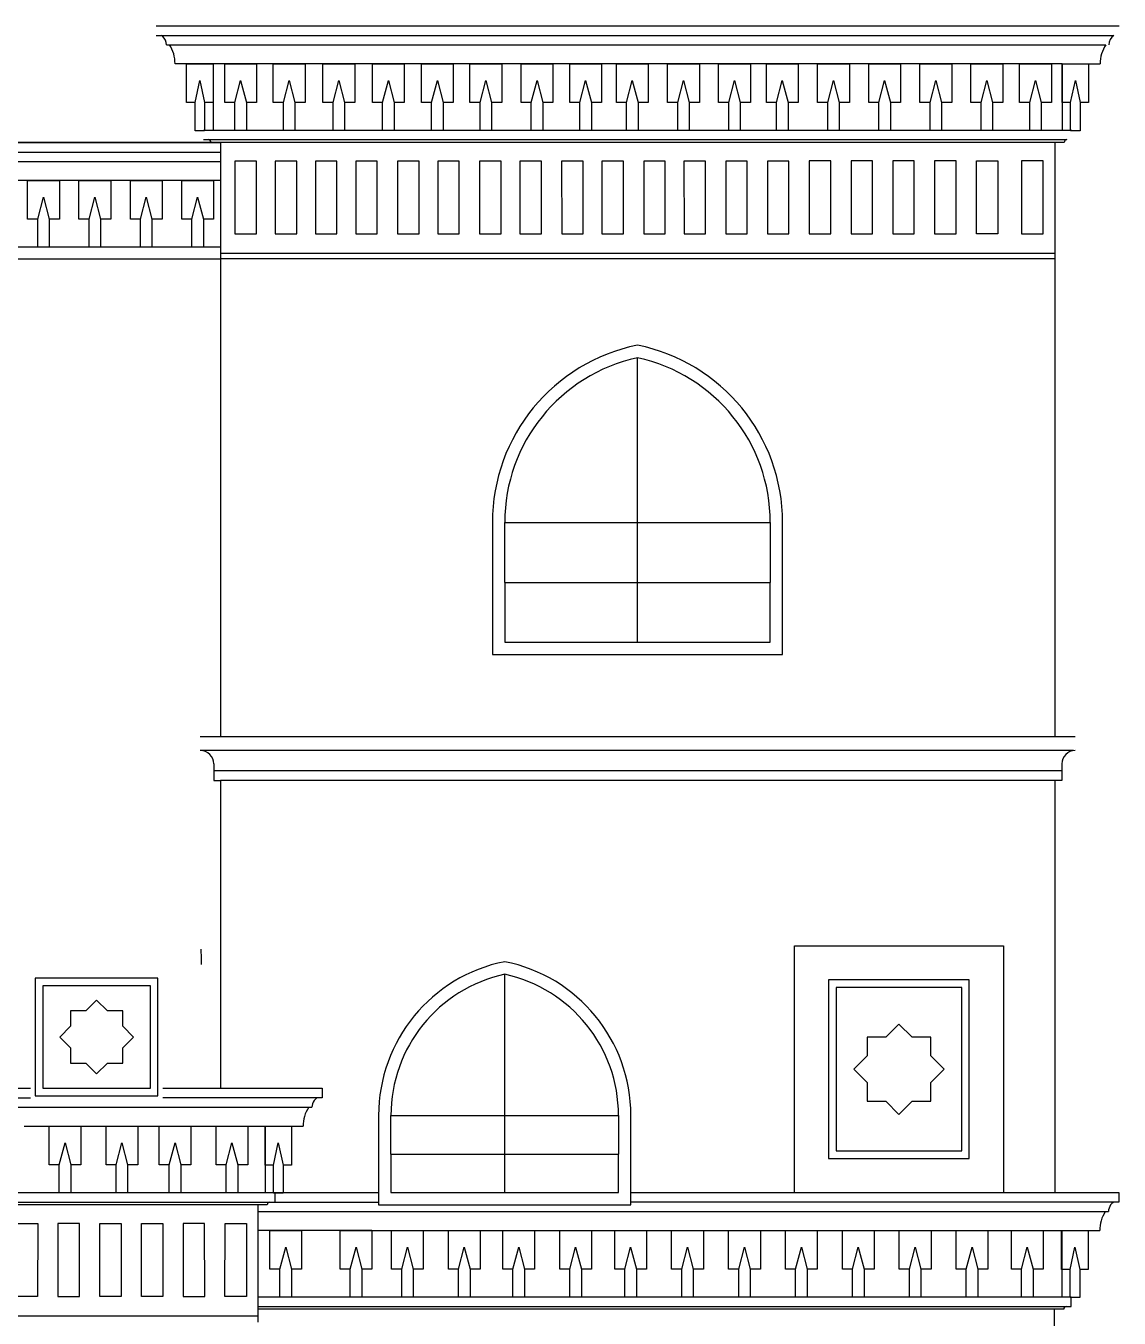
# Model space of a CAD drawing. Header units: inches. Extents: x 323.8 to 359.6, y 89.7 to 114.
# Drawn here: x 347.71 to 353.47, y 107.22 to 114.04 of the extents above; entities that cross this region are included whole.
import ezdxf

# ---------------------------------------------------------------- set-up
doc = ezdxf.new("R2010")
doc.units = ezdxf.units.IN
for name, color, linetype, lineweight in [('01_ORIGINAL_ENVELOPE', 7, 'Continuous', 25), ('02_ISLAMIC_WINDOWS', 7, 'Continuous', 25), ('05_ISLAMIC_FRIEZES', 7, 'Continuous', 25)]:
    doc.layers.add(name, color=color, linetype=linetype, lineweight=lineweight)

msp = doc.modelspace()

# ---------------------------------------------------------------- linework, layer by layer
at = {"layer": '01_ORIGINAL_ENVELOPE'}
for points in [[(348.3951, 114.037), (353.4728, 114.037)], [(348.3951, 113.987), (353.4455, 113.987)], [(348.4493, 113.937), (353.4022, 113.937)], [(348.5559, 113.837), (348.4951, 113.837)], [(348.6951, 113.837), (348.5559, 113.837)], [(348.6951, 113.837), (348.6951, 113.6324)], [(348.6959, 113.837), (348.6951, 113.837)], [(348.7567, 113.837), (348.6959, 113.837)], [(348.9246, 113.837), (348.7567, 113.837)], [(349.013, 113.837), (348.9246, 113.837)], [(349.1809, 113.837), (349.013, 113.837)], [(349.2746, 113.837), (349.1809, 113.837)], [(349.4426, 113.837), (349.2746, 113.837)], [(349.5358, 113.837), (349.4426, 113.837)], [(349.7038, 113.837), (349.5358, 113.837)], [(349.7942, 113.837), (349.7038, 113.837)], [(349.9621, 113.837), (349.7942, 113.837)], [(350.0498, 113.837), (349.9621, 113.837)], [(350.2177, 113.837), (350.0498, 113.837)], [(350.3194, 113.837), (350.2177, 113.837)], [(350.4873, 113.837), (350.3194, 113.837)], [(350.5757, 113.837), (350.4873, 113.837)], [(350.7436, 113.837), (350.5757, 113.837)], [(350.8217, 113.837), (350.7436, 113.837)], [(350.9897, 113.837), (350.8217, 113.837)], [(351.0914, 113.837), (350.9897, 113.837)], [(351.2593, 113.837), (351.0914, 113.837)], [(351.3611, 113.837), (351.2593, 113.837)], [(351.529, 113.837), (351.3611, 113.837)], [(351.6129, 113.837), (351.529, 113.837)], [(351.7808, 113.837), (351.6129, 113.837)], [(351.8825, 113.837), (351.7808, 113.837)], [(352.0504, 113.837), (351.8825, 113.837)], [(352.1522, 113.837), (352.0504, 113.837)], [(352.3201, 113.837), (352.1522, 113.837)], [(352.4218, 113.837), (352.3201, 113.837)], [(352.5898, 113.837), (352.4218, 113.837)], [(352.6915, 113.837), (352.5898, 113.837)], [(352.8594, 113.837), (352.8483, 113.837), (352.6915, 113.837)], [(352.9476, 113.837), (352.8594, 113.837)], [(353.1156, 113.837), (352.9476, 113.837)], [(353.172, 113.837), (353.1156, 113.837)], [(353.1728, 113.837), (353.172, 113.837)], [(353.1728, 113.837), (353.1728, 113.6324)], [(353.1728, 113.837), (353.3119, 113.837)], [(353.3119, 113.837), (353.3728, 113.837)], [(348.6951, 113.6324), (348.6951, 113.487)], [(353.1728, 113.6324), (353.1728, 113.487)], [(348.6451, 113.487), (348.6511, 113.487)], [(348.6451, 113.437), (353.1978, 113.437)], [(348.6511, 113.487), (348.6951, 113.487)], [(348.6951, 113.487), (348.8104, 113.487)], [(348.8104, 113.487), (348.8709, 113.487)], [(348.8709, 113.487), (349.0667, 113.487)], [(349.0667, 113.487), (349.1272, 113.487)], [(349.1272, 113.487), (349.3284, 113.487)], [(349.3284, 113.487), (349.3888, 113.487)], [(349.3888, 113.487), (349.5896, 113.487)], [(349.5896, 113.487), (349.65, 113.487)], [(349.65, 113.487), (349.8479, 113.487)], [(349.8479, 113.487), (349.9084, 113.487)], [(349.9084, 113.487), (350.1035, 113.487)], [(350.1035, 113.487), (350.1639, 113.487)], [(350.1639, 113.487), (350.3731, 113.487)], [(350.3731, 113.487), (350.4336, 113.487)], [(350.4336, 113.487), (350.6295, 113.487)], [(350.6295, 113.487), (350.6899, 113.487)], [(350.6899, 113.487), (350.8755, 113.487)], [(350.8755, 113.487), (350.9359, 113.487)], [(350.9359, 113.487), (351.1451, 113.487)], [(351.1451, 113.487), (351.2056, 113.487)], [(351.2056, 113.487), (351.4148, 113.487)], [(351.4148, 113.487), (351.4752, 113.487)], [(351.4752, 113.487), (351.6666, 113.487)], [(351.6666, 113.487), (351.727, 113.487)], [(351.727, 113.487), (351.9363, 113.487)], [(351.9363, 113.487), (351.9967, 113.487)], [(351.9967, 113.487), (352.2059, 113.487)], [(352.2059, 113.487), (352.2664, 113.487)], [(352.2664, 113.487), (352.4756, 113.487)], [(352.4756, 113.487), (352.536, 113.487)], [(352.536, 113.487), (352.7452, 113.487)], [(352.7452, 113.487), (352.8057, 113.487)], [(352.8057, 113.487), (353.0014, 113.487)], [(353.0014, 113.487), (353.0618, 113.487)], [(353.0618, 113.487), (353.1728, 113.487)], [(353.1728, 113.487), (353.2168, 113.487)], [(353.2168, 113.487), (353.2228, 113.487)], [(348.7344, 113.422), (345.019, 113.422), (337.0499, 113.422), (333.3344, 113.422)], [(333.3344, 113.422), (333.3838, 113.422), (337.0499, 113.422), (345.019, 113.422), (348.6851, 113.422), (348.7344, 113.422)], [(333.3344, 113.3718), (337.0499, 113.3718), (345.019, 113.3718), (348.7344, 113.3718)], [(348.7344, 113.422), (348.7344, 113.3718)], [(348.7344, 113.422), (348.7344, 113.422)], [(353.1344, 113.422), (348.7344, 113.422)], [(348.7344, 113.3718), (348.7344, 113.3218)], [(353.1344, 113.422), (353.1344, 112.8381)], [(353.1828, 113.422), (353.1344, 113.422)], [(333.3344, 113.3218), (337.1041, 113.3218), (344.9648, 113.3218), (348.7344, 113.3218)], [(348.7344, 113.3218), (348.7344, 113.2218)], [(347.7177, 113.2218), (347.6149, 113.2218)], [(347.8856, 113.2218), (347.7177, 113.2218)], [(347.9885, 113.2218), (347.8856, 113.2218)], [(348.1564, 113.2218), (347.9885, 113.2218)], [(348.2592, 113.2218), (348.1564, 113.2218)], [(348.4272, 113.2218), (348.2592, 113.2218)], [(348.53, 113.2218), (348.4272, 113.2218)], [(348.6979, 113.2218), (348.53, 113.2218)], [(348.7344, 113.2218), (348.6979, 113.2218)], [(348.7344, 113.2218), (348.7344, 112.8718)], [(347.5612, 112.8718), (347.7715, 112.8718)], [(347.7715, 112.8718), (347.8319, 112.8718)], [(347.8319, 112.8718), (348.0422, 112.8718)], [(348.0422, 112.8718), (348.1027, 112.8718)], [(348.1027, 112.8718), (348.313, 112.8718)], [(348.313, 112.8718), (348.3734, 112.8718)], [(348.3734, 112.8718), (348.5837, 112.8718)], [(348.5837, 112.8718), (348.6442, 112.8718)], [(348.6442, 112.8718), (348.7344, 112.8718)], [(348.7344, 112.8718), (348.7344, 112.8381)], [(348.7344, 112.8381), (348.7344, 112.8106)], [(348.7344, 112.8381), (353.1344, 112.8381)], [(353.1344, 112.8381), (353.1344, 112.8106)], [(348.7344, 112.8068), (344.769, 112.8068), (344.6844, 112.8068)], [(348.7344, 112.8106), (348.7344, 112.8068)], [(348.7344, 112.8106), (348.882, 112.8106), (353.1344, 112.8106)], [(348.7344, 112.8068), (348.7344, 110.288)], [(353.1344, 112.8106), (353.1344, 110.288)], [(348.7344, 110.288), (348.6282, 110.288)], [(353.1344, 110.288), (348.7344, 110.288)], [(353.2407, 110.288), (353.1344, 110.288)], [(353.2317, 110.2164), (348.6282, 110.2164)], [(348.6992, 110.1463), (348.6992, 110.1104)], [(353.1697, 110.1104), (348.6992, 110.1104)], [(348.6992, 110.1104), (348.6992, 110.0586), (348.7344, 110.0586)], [(353.1697, 110.1104), (353.1697, 110.0586), (353.1344, 110.0586)], [(353.1697, 110.1463), (353.1697, 110.1104)], [(348.7344, 110.0586), (348.7344, 108.4359)], [(353.1344, 110.0586), (348.7344, 110.0586)], [(353.1344, 110.0586), (353.1344, 107.8859)], [(351.7611, 107.8859), (351.7611, 109.1871), (352.8626, 109.1871), (352.8626, 107.8859)], [(346.8763, 108.4359), (347.7324, 108.4359)], [(348.7344, 108.4359), (349.2704, 108.4359), (349.2704, 108.3859), (348.4299, 108.3859)], [(348.4299, 108.4359), (348.7344, 108.4359)], [(344.7032, 108.3359), (349.2162, 108.3359)], [(346.8763, 108.3859), (347.7324, 108.3859)], [(347.6988, 108.2359), (347.8309, 108.2359)], [(347.8309, 108.2359), (347.9988, 108.2359)], [(347.9988, 108.2359), (348.1309, 108.2359)], [(348.1309, 108.2359), (348.2988, 108.2359)], [(348.2988, 108.2359), (348.4111, 108.2359)], [(348.4111, 108.2359), (348.579, 108.2359)], [(348.579, 108.2359), (348.7111, 108.2359)], [(348.7111, 108.2359), (348.879, 108.2359)], [(348.879, 108.2359), (348.9696, 108.2359)], [(348.9696, 108.2359), (348.9704, 108.2359)], [(348.9704, 108.2359), (348.9704, 108.0312)], [(348.9704, 108.2359), (349.1095, 108.2359)], [(349.1095, 108.2359), (349.1704, 108.2359)], [(348.9704, 108.0312), (348.9704, 107.8859)], [(347.645, 107.8859), (347.8846, 107.8859)], [(347.8846, 107.8859), (347.945, 107.8859)], [(347.945, 107.8859), (348.1846, 107.8859)], [(348.1846, 107.8859), (348.245, 107.8859)], [(348.245, 107.8859), (348.4648, 107.8859)], [(348.4648, 107.8859), (348.5252, 107.8859)], [(348.5252, 107.8859), (348.7648, 107.8859)], [(348.7648, 107.8859), (348.8252, 107.8859)], [(348.8252, 107.8859), (348.9704, 107.8859)], [(348.9704, 107.8859), (349.0143, 107.8859)], [(349.0143, 107.8859), (349.0204, 107.8859)], [(349.0204, 107.8859), (349.0204, 107.883)], [(349.0204, 107.8859), (349.0647, 107.8859)], [(349.0204, 107.883), (349.0204, 107.8359)], [(349.0647, 107.8859), (349.5682, 107.8859)], [(353.1344, 107.8859), (353.4704, 107.8859), (353.4704, 107.8359), (350.8982, 107.8359)], [(350.8982, 107.8859), (351.7611, 107.8859)], [(351.7611, 107.8859), (352.8626, 107.8859)], [(352.8626, 107.8859), (353.1344, 107.8859)], [(344.7032, 107.8359), (349.0005, 107.8359), (349.0204, 107.8359)], [(348.932, 107.8209), (344.7032, 107.8209)], [(348.932, 107.8209), (348.932, 107.7859)], [(348.9804, 107.8209), (348.932, 107.8209)], [(348.932, 107.7859), (348.932, 107.6859)], [(348.932, 107.7859), (353.4162, 107.7859)], [(349.0204, 107.8359), (349.5682, 107.8359)], [(348.932, 107.6859), (348.932, 107.3359)], [(348.9946, 107.6859), (348.932, 107.6859)], [(349.1625, 107.6859), (348.9946, 107.6859)], [(349.3654, 107.6859), (349.1625, 107.6859)], [(349.5333, 107.6859), (349.3654, 107.6859)], [(349.5333, 107.6859), (349.5959, 107.6859), (349.6361, 107.6859)], [(349.6361, 107.6859), (349.804, 107.6859)], [(349.804, 107.6859), (349.9361, 107.6859)], [(349.9361, 107.6859), (350.104, 107.6859)], [(350.104, 107.6859), (350.2231, 107.6859)], [(350.2231, 107.6859), (350.391, 107.6859)], [(350.391, 107.6859), (350.5231, 107.6859)], [(350.5231, 107.6859), (350.691, 107.6859)], [(350.691, 107.6859), (350.8133, 107.6859)], [(350.8133, 107.6859), (350.9812, 107.6859)], [(350.9812, 107.6859), (351.1133, 107.6859)], [(351.1133, 107.6859), (351.2812, 107.6859)], [(351.2812, 107.6859), (351.4133, 107.6859)], [(351.4133, 107.6859), (351.5812, 107.6859)], [(351.5812, 107.6859), (351.7133, 107.6859)], [(351.7133, 107.6859), (351.8812, 107.6859)], [(351.8812, 107.6859), (352.0133, 107.6859)], [(352.0133, 107.6859), (352.1812, 107.6859)], [(352.1812, 107.6859), (352.3133, 107.6859)], [(352.3133, 107.6859), (352.4812, 107.6859)], [(352.4812, 107.6859), (352.6133, 107.6859)], [(352.6133, 107.6859), (352.7812, 107.6859)], [(352.7812, 107.6859), (352.9045, 107.6859)], [(352.9045, 107.6859), (353.0725, 107.6859)], [(353.0725, 107.6859), (353.1696, 107.6859)], [(353.1696, 107.6859), (353.1704, 107.6859)], [(353.1704, 107.6859), (353.1704, 107.4812)], [(353.1704, 107.6859), (353.3095, 107.6859)], [(353.3095, 107.6859), (353.3704, 107.6859)], [(353.1704, 107.4812), (353.1704, 107.3359)], [(348.932, 107.3359), (348.932, 107.2859)], [(348.932, 107.3359), (349.0483, 107.3359)], [(348.932, 107.2859), (353.2204, 107.2859), (353.2204, 107.333)], [(349.0483, 107.3359), (349.1088, 107.3359)], [(349.1088, 107.3359), (349.4191, 107.3359)], [(349.4191, 107.3359), (349.4796, 107.3359)], [(349.4796, 107.3359), (349.6899, 107.3359)], [(349.6899, 107.3359), (349.7503, 107.3359)], [(349.7503, 107.3359), (349.9899, 107.3359)], [(349.9899, 107.3359), (350.0503, 107.3359)], [(350.0503, 107.3359), (350.2768, 107.3359)], [(350.2768, 107.3359), (350.3373, 107.3359)], [(350.3373, 107.3359), (350.5768, 107.3359)], [(350.5768, 107.3359), (350.6373, 107.3359)], [(350.6373, 107.3359), (350.867, 107.3359)], [(350.867, 107.3359), (350.9275, 107.3359)], [(350.9275, 107.3359), (351.167, 107.3359)], [(351.167, 107.3359), (351.2275, 107.3359)], [(351.2275, 107.3359), (351.467, 107.3359)], [(351.467, 107.3359), (351.5275, 107.3359)], [(351.5275, 107.3359), (351.767, 107.3359)], [(351.767, 107.3359), (351.8275, 107.3359)], [(351.8275, 107.3359), (352.067, 107.3359)], [(352.067, 107.3359), (352.1275, 107.3359)], [(352.1275, 107.3359), (352.367, 107.3359)], [(352.367, 107.3359), (352.4275, 107.3359)], [(352.4275, 107.3359), (352.667, 107.3359)], [(352.667, 107.3359), (352.7275, 107.3359)], [(352.7275, 107.3359), (352.9583, 107.3359)], [(352.9583, 107.3359), (353.0187, 107.3359)], [(353.0187, 107.3359), (353.1704, 107.3359)], [(353.1704, 107.3359), (353.2144, 107.3359)], [(353.2144, 107.3359), (353.2204, 107.3359), (353.2204, 107.333)], [(344.7032, 107.237), (348.932, 107.237)], [(348.932, 107.2859), (348.932, 107.2709)], [(348.932, 107.2709), (348.932, 107.237)], [(353.132, 107.2709), (348.932, 107.2709)], [(348.932, 107.237), (348.932, 107.2031)], [(353.132, 93.187), (353.132, 107.2709)], [(353.1804, 107.2709), (353.132, 107.2709)]]:
    msp.add_lwpolyline(points, dxfattribs=at)
for points in [[(348.8108, 113.3239), (348.811, 112.9397), (348.924, 112.9397), (348.9239, 113.3239)], [(349.0232, 113.3239), (349.0234, 112.9398), (349.1364, 112.9398), (349.1363, 113.324)], [(349.2356, 113.324), (349.2358, 112.9398), (349.3488, 112.9399), (349.3487, 113.324)], [(349.448, 113.324), (349.4482, 112.9398), (349.5613, 112.9399), (349.5611, 113.324)], [(349.6682, 113.324), (349.6684, 112.9399), (349.7814, 112.9399), (349.7813, 113.3241)], [(349.8806, 113.324), (349.8808, 112.9399), (349.9938, 112.9399), (349.9937, 113.3241)], [(350.1008, 113.3241), (350.101, 112.94), (350.214, 112.94), (350.2139, 113.3241)], [(350.3132, 113.3241), (350.3134, 112.94), (350.4264, 112.94), (350.4263, 113.3241)], [(350.5334, 113.3242), (350.5336, 112.9401), (350.6466, 112.9401), (350.6465, 113.3243)], [(350.7458, 113.3242), (350.746, 112.9401), (350.859, 112.9401), (350.8589, 113.3243)], [(350.966, 113.3244), (350.9661, 112.9402), (351.0792, 112.9403), (351.0791, 113.3244)], [(351.1784, 113.3244), (351.1785, 112.9402), (351.2916, 112.9403), (351.2915, 113.3244)], [(351.3986, 113.3244), (351.3987, 112.9403), (351.5118, 112.9403), (351.5117, 113.3245)], [(351.6188, 113.3245), (351.6189, 112.9404), (351.732, 112.9404), (351.7319, 113.3245)], [(351.839, 113.3246), (351.8391, 112.9404), (351.9522, 112.9405), (351.9521, 113.3246)], [(352.0592, 113.3246), (352.0593, 112.9405), (352.1724, 112.9405), (352.1723, 113.3247)], [(352.2794, 113.3247), (352.2795, 112.9406), (352.3926, 112.9406), (352.3925, 113.3247)], [(352.4996, 113.3248), (352.4997, 112.9406), (352.6128, 112.9407), (352.6127, 113.3248)], [(352.7199, 112.9407), (352.72, 113.3249), (352.8331, 113.3248), (352.833, 112.9407)], [(352.9585, 113.3248), (352.9586, 112.9406), (353.0717, 112.9407), (353.0716, 113.3248)], [(347.6574, 107.3389), (347.6575, 107.7231), (347.7706, 107.723), (347.7704, 107.3389)], [(347.8774, 107.7228), (347.8776, 107.3387), (347.9906, 107.3387), (347.9905, 107.7229)], [(348.0977, 107.3388), (348.0979, 107.7229), (348.211, 107.7229), (348.2108, 107.3388)], [(348.3179, 107.3387), (348.3181, 107.7229), (348.4311, 107.7228), (348.431, 107.3387)], [(348.538, 107.7229), (348.5381, 107.3388), (348.6512, 107.3388), (348.6511, 107.7229)], [(348.7583, 107.3387), (348.7584, 107.7229), (348.8715, 107.7228), (348.8714, 107.3387)]]:
    msp.add_lwpolyline(points, close=True, dxfattribs=at)
for centre, radius, start, end in [((348.3865, 113.9355), 0.0627, 46.22785, 55.14653), ((348.3865, 113.9355), 0.0627, 1.35251, 46.22785), ((353.4813, 113.9355), 0.0627, 124.85347, 178.64749), ((348.3132, 113.8378), 0.1819, 359.74383, 33.0497), ((353.5547, 113.8378), 0.1819, 146.9503, 180.25617), ((348.6701, 113.422), 0.015, 360, 90), ((353.1978, 113.422), 0.015, 90, 180), ((348.6276, 110.1458), 0.0713, 0, 90), ((353.2413, 110.1458), 0.0713, 90, 180), ((346.6291, 109.089), 2.0053, 0.37629, 2.31475), ((346.6291, 109.089), 2.0053, 359.99982, 0.37629), ((349.2789, 108.3344), 0.0627, 144.44301, 144.44301), ((349.3522, 108.2367), 0.1819, 146.9503, 180.25617), ((349.2789, 108.3344), 0.0627, 144.44301, 178.64749), ((349.2789, 108.3344), 0.0627, 124.85347, 144.44301), ((348.9954, 107.8209), 0.015, 90, 180), ((353.5523, 107.6867), 0.1819, 146.9503, 180.25617), ((353.4789, 107.7844), 0.0627, 144.44301, 178.64749), ((353.4789, 107.7844), 0.0627, 124.85347, 144.44301), ((353.1954, 107.2709), 0.015, 90, 180)]:
    msp.add_arc(centre, radius, start, end, dxfattribs=at)
at = {"layer": '02_ISLAMIC_WINDOWS'}
for points in [[(350.9332, 111.4191), (350.9332, 112.2871)], [(350.1682, 111.4191), (350.1682, 110.7221), (351.6982, 110.7221), (351.6982, 111.4191)], [(350.2332, 111.1031), (350.2332, 111.4191), (350.9332, 111.4191)], [(350.9332, 111.1031), (350.9332, 111.4191)], [(350.9332, 111.4191), (351.6332, 111.4191), (351.6332, 111.1031)], [(350.2332, 111.1031), (350.9332, 111.1031)], [(350.2332, 111.1031), (350.2332, 110.7871), (350.9332, 110.7871)], [(350.9332, 110.7871), (351.6332, 110.7871), (351.6332, 111.1031)], [(350.9332, 110.7871), (350.9332, 111.1031)], [(350.9332, 111.1031), (351.6332, 111.1031)], [(350.2332, 108.2931), (350.2332, 109.0371)], [(349.5682, 108.2931), (349.5682, 107.8859)], [(349.6332, 108.0895), (349.6332, 108.2931), (350.2332, 108.2931)], [(350.2332, 108.0895), (350.2332, 108.2931)], [(350.2332, 108.2931), (350.8332, 108.2931), (350.8332, 108.0895)], [(350.8982, 107.8859), (350.8982, 108.2931)], [(349.6332, 108.0895), (350.2332, 108.0895)], [(349.6332, 108.0895), (349.6332, 107.8859), (350.2332, 107.8859)], [(350.2332, 107.8859), (350.8332, 107.8859), (350.8332, 108.0895)], [(350.2332, 107.8859), (350.2332, 108.0895)], [(350.2332, 108.0895), (350.8332, 108.0895)], [(349.5682, 107.8859), (349.5682, 107.8359)], [(350.8982, 107.8359), (350.8982, 107.8859)], [(349.5682, 107.8359), (349.5682, 107.8209), (350.8982, 107.8209), (350.8982, 107.8359)]]:
    msp.add_lwpolyline(points, dxfattribs=at)
for points in [[(347.7574, 108.3959), (348.4049, 108.3959), (348.4049, 109.0165), (347.7574, 109.0165)], [(351.9411, 108.0659), (352.6826, 108.0659), (352.6826, 109.0071), (351.9411, 109.0071)], [(347.7974, 108.4359), (348.3649, 108.4359), (348.3649, 108.9765), (347.7974, 108.9765)], [(351.9811, 108.1059), (352.6426, 108.1059), (352.6426, 108.9671), (351.9811, 108.9671)], [(347.8866, 108.7062), (347.9436, 108.6492), (347.9436, 108.5686), (348.0242, 108.5686), (348.0812, 108.5116), (348.1382, 108.5686), (348.2188, 108.5686), (348.2188, 108.6492), (348.2758, 108.7062), (348.2188, 108.7632), (348.2188, 108.8438), (348.1382, 108.8438), (348.0812, 108.9008), (348.0242, 108.8438), (347.9436, 108.8438), (347.9436, 108.7632)], [(352.0737, 108.5365), (352.1434, 108.4668), (352.1434, 108.3681), (352.2421, 108.3681), (352.3118, 108.2984), (352.3816, 108.3681), (352.4802, 108.3681), (352.4802, 108.4668), (352.55, 108.5365), (352.4802, 108.6063), (352.4802, 108.7049), (352.3816, 108.7049), (352.3118, 108.7747), (352.2421, 108.7049), (352.1434, 108.7049), (352.1434, 108.6063)]]:
    msp.add_lwpolyline(points, close=True, dxfattribs=at)
for centre, radius, start, end in [((351.1214, 111.4191), 0.9532, 101.38534, 180), ((350.7451, 111.4191), 0.9532, 0, 78.61466), ((351.1214, 111.4191), 0.8882, 102.23101, 180), ((350.7451, 111.4191), 0.8882, 0, 77.76899), ((350.3945, 108.2931), 0.8263, 101.25571, 180), ((350.0719, 108.2931), 0.8263, 0, 78.74429), ((350.3945, 108.2931), 0.7613, 102.23101, 180), ((350.0719, 108.2931), 0.7613, 0, 77.76899)]:
    msp.add_arc(centre, radius, start, end, dxfattribs=at)
at = {"layer": '05_ISLAMIC_FRIEZES'}
for points in [[(348.5559, 113.837), (348.5559, 113.837), (348.6959, 113.837), (348.6959, 113.837)], [(348.6007, 113.6324), (348.5559, 113.6324), (348.5559, 113.837)], [(348.6959, 113.837), (348.6959, 113.6324), (348.6951, 113.6324)], [(348.7567, 113.837), (348.7567, 113.837), (348.9246, 113.837), (348.9246, 113.837)], [(348.8104, 113.6332), (348.7567, 113.6332), (348.7567, 113.837)], [(348.9246, 113.837), (348.9246, 113.6332), (348.8709, 113.6332)], [(349.013, 113.837), (349.013, 113.837), (349.1809, 113.837), (349.1809, 113.837)], [(349.0667, 113.6332), (349.013, 113.6332), (349.013, 113.837)], [(349.1809, 113.837), (349.1809, 113.6332), (349.1272, 113.6332)], [(349.2746, 113.837), (349.2746, 113.837), (349.4426, 113.837), (349.4426, 113.837)], [(349.3284, 113.6332), (349.2746, 113.6332), (349.2746, 113.837)], [(349.4426, 113.837), (349.4426, 113.6332), (349.3888, 113.6332)], [(349.5358, 113.837), (349.5358, 113.837), (349.7038, 113.837), (349.7038, 113.837)], [(349.5896, 113.6332), (349.5358, 113.6332), (349.5358, 113.837)], [(349.7038, 113.837), (349.7038, 113.6332), (349.65, 113.6332)], [(349.7942, 113.837), (349.7942, 113.837), (349.9621, 113.837), (349.9621, 113.837)], [(349.8479, 113.6332), (349.7942, 113.6332), (349.7942, 113.837)], [(349.9621, 113.837), (349.9621, 113.6332), (349.9084, 113.6332)], [(350.0498, 113.837), (350.0498, 113.837), (350.2177, 113.837), (350.2177, 113.837)], [(350.1035, 113.6332), (350.0498, 113.6332), (350.0498, 113.837)], [(350.2177, 113.837), (350.2177, 113.6332), (350.1639, 113.6332)], [(350.3194, 113.837), (350.3194, 113.837), (350.4873, 113.837), (350.4873, 113.837)], [(350.3731, 113.6332), (350.3194, 113.6332), (350.3194, 113.837)], [(350.4873, 113.837), (350.4873, 113.6332), (350.4336, 113.6332)], [(350.5757, 113.837), (350.5757, 113.837), (350.7436, 113.837), (350.7436, 113.837)], [(350.6295, 113.6332), (350.5757, 113.6332), (350.5757, 113.837)], [(350.7436, 113.837), (350.7436, 113.6332), (350.6899, 113.6332)], [(350.8217, 113.837), (350.8217, 113.837), (350.9897, 113.837), (350.9897, 113.837)], [(350.8755, 113.6332), (350.8217, 113.6332), (350.8217, 113.837)], [(350.9897, 113.837), (350.9897, 113.6332), (350.9359, 113.6332)], [(351.0914, 113.837), (351.0914, 113.837), (351.2593, 113.837), (351.2593, 113.837)], [(351.1451, 113.6332), (351.0914, 113.6332), (351.0914, 113.837)], [(351.2593, 113.837), (351.2593, 113.6332), (351.2056, 113.6332)], [(351.3611, 113.837), (351.3611, 113.837), (351.529, 113.837), (351.529, 113.837)], [(351.4148, 113.6332), (351.3611, 113.6332), (351.3611, 113.837)], [(351.529, 113.837), (351.529, 113.6332), (351.4752, 113.6332)], [(351.6129, 113.837), (351.6129, 113.837), (351.7808, 113.837), (351.7808, 113.837)], [(351.6666, 113.6332), (351.6129, 113.6332), (351.6129, 113.837)], [(351.7808, 113.837), (351.7808, 113.6332), (351.727, 113.6332)], [(351.8825, 113.837), (351.8825, 113.837), (352.0504, 113.837), (352.0504, 113.837)], [(351.9363, 113.6332), (351.8825, 113.6332), (351.8825, 113.837)], [(352.0504, 113.837), (352.0504, 113.6332), (351.9967, 113.6332)], [(352.1522, 113.837), (352.1522, 113.837), (352.3201, 113.837), (352.3201, 113.837)], [(352.2059, 113.6332), (352.1522, 113.6332), (352.1522, 113.837)], [(352.3201, 113.837), (352.3201, 113.6332), (352.2664, 113.6332)], [(352.4218, 113.837), (352.4218, 113.837), (352.5898, 113.837), (352.5898, 113.837)], [(352.4756, 113.6332), (352.4218, 113.6332), (352.4218, 113.837)], [(352.5898, 113.837), (352.5898, 113.6332), (352.536, 113.6332)], [(352.6915, 113.837), (352.6915, 113.837), (352.8594, 113.837), (352.8594, 113.837)], [(352.7452, 113.6332), (352.6915, 113.6332), (352.6915, 113.837)], [(352.8594, 113.837), (352.8594, 113.6332), (352.8057, 113.6332)], [(352.9476, 113.837), (352.9476, 113.837), (353.1156, 113.837), (353.1156, 113.837)], [(353.0014, 113.6332), (352.9476, 113.6332), (352.9476, 113.837)], [(353.1156, 113.837), (353.1156, 113.6332), (353.0618, 113.6332)], [(353.172, 113.837), (353.172, 113.837), (353.3119, 113.837), (353.3119, 113.837)], [(353.1728, 113.6324), (353.172, 113.6324), (353.172, 113.837)], [(353.3119, 113.837), (353.3119, 113.6324), (353.2672, 113.6324)], [(348.6007, 113.6324), (348.6259, 113.7488), (348.6511, 113.6324)], [(348.8104, 113.6332), (348.8407, 113.7492), (348.8709, 113.6332)], [(349.0667, 113.6332), (349.097, 113.7492), (349.1272, 113.6332)], [(349.3284, 113.6332), (349.3586, 113.7492), (349.3888, 113.6332)], [(349.5896, 113.6332), (349.6198, 113.7492), (349.65, 113.6332)], [(349.8479, 113.6332), (349.8782, 113.7492), (349.9084, 113.6332)], [(350.1035, 113.6332), (350.1337, 113.7492), (350.1639, 113.6332)], [(350.3731, 113.6332), (350.4034, 113.7492), (350.4336, 113.6332)], [(350.6295, 113.6332), (350.6597, 113.7492), (350.6899, 113.6332)], [(350.8755, 113.6332), (350.9057, 113.7492), (350.9359, 113.6332)], [(351.1451, 113.6332), (351.1754, 113.7492), (351.2056, 113.6332)], [(351.4148, 113.6332), (351.445, 113.7492), (351.4752, 113.6332)], [(351.6666, 113.6332), (351.6968, 113.7492), (351.727, 113.6332)], [(351.9363, 113.6332), (351.9665, 113.7492), (351.9967, 113.6332)], [(352.2059, 113.6332), (352.2361, 113.7492), (352.2664, 113.6332)], [(352.4756, 113.6332), (352.5058, 113.7492), (352.536, 113.6332)], [(352.7452, 113.6332), (352.7755, 113.7492), (352.8057, 113.6332)], [(353.0014, 113.6332), (353.0316, 113.7492), (353.0618, 113.6332)], [(353.2168, 113.6324), (353.242, 113.7488), (353.2672, 113.6324)], [(348.6511, 113.487), (348.6511, 113.4841), (348.6007, 113.4841), (348.6007, 113.6324)], [(348.6511, 113.6324), (348.6511, 113.487)], [(348.6951, 113.6324), (348.6511, 113.6324)], [(348.8104, 113.487), (348.8104, 113.6332)], [(348.8709, 113.6332), (348.8709, 113.487)], [(349.0667, 113.487), (349.0667, 113.6332)], [(349.1272, 113.6332), (349.1272, 113.487)], [(349.3284, 113.487), (349.3284, 113.6332)], [(349.3888, 113.6332), (349.3888, 113.487)], [(349.5896, 113.487), (349.5896, 113.6332)], [(349.65, 113.6332), (349.65, 113.487)], [(349.8479, 113.487), (349.8479, 113.6332)], [(349.9084, 113.6332), (349.9084, 113.487)], [(350.1035, 113.487), (350.1035, 113.6332)], [(350.1639, 113.6332), (350.1639, 113.487)], [(350.3731, 113.487), (350.3731, 113.6332)], [(350.4336, 113.6332), (350.4336, 113.487)], [(350.6295, 113.487), (350.6295, 113.6332)], [(350.6899, 113.6332), (350.6899, 113.487)], [(350.8755, 113.487), (350.8755, 113.6332)], [(350.9359, 113.6332), (350.9359, 113.487)], [(351.1451, 113.487), (351.1451, 113.6332)], [(351.2056, 113.6332), (351.2056, 113.487)], [(351.4148, 113.487), (351.4148, 113.6332)], [(351.4752, 113.6332), (351.4752, 113.487)], [(351.6666, 113.487), (351.6666, 113.6332)], [(351.727, 113.6332), (351.727, 113.487)], [(351.9363, 113.487), (351.9363, 113.6332)], [(351.9967, 113.6332), (351.9967, 113.487)], [(352.2059, 113.487), (352.2059, 113.6332)], [(352.2664, 113.6332), (352.2664, 113.487)], [(352.4756, 113.487), (352.4756, 113.6332)], [(352.536, 113.6332), (352.536, 113.487)], [(352.7452, 113.487), (352.7452, 113.6332)], [(352.8057, 113.6332), (352.8057, 113.487)], [(353.0014, 113.487), (353.0014, 113.6332)], [(353.0618, 113.6332), (353.0618, 113.487)], [(353.2168, 113.6324), (353.1728, 113.6324)], [(353.2168, 113.487), (353.2168, 113.6324)], [(353.2672, 113.6324), (353.2672, 113.4841), (353.2168, 113.4841), (353.2168, 113.487)], [(348.8709, 113.487), (348.8709, 113.4856), (348.8104, 113.4856), (348.8104, 113.487)], [(349.1272, 113.487), (349.1272, 113.4856), (349.0667, 113.4856), (349.0667, 113.487)], [(349.3888, 113.487), (349.3888, 113.4856), (349.3284, 113.4856), (349.3284, 113.487)], [(349.65, 113.487), (349.65, 113.4856), (349.5896, 113.4856), (349.5896, 113.487)], [(349.9084, 113.487), (349.9084, 113.4856), (349.8479, 113.4856), (349.8479, 113.487)], [(350.1639, 113.487), (350.1639, 113.4856), (350.1035, 113.4856), (350.1035, 113.487)], [(350.4336, 113.487), (350.4336, 113.4856), (350.3731, 113.4856), (350.3731, 113.487)], [(350.6899, 113.487), (350.6899, 113.4856), (350.6295, 113.4856), (350.6295, 113.487)], [(350.9359, 113.487), (350.9359, 113.4856), (350.8755, 113.4856), (350.8755, 113.487)], [(351.2056, 113.487), (351.2056, 113.4856), (351.1451, 113.4856), (351.1451, 113.487)], [(351.4752, 113.487), (351.4752, 113.4856), (351.4148, 113.4856), (351.4148, 113.487)], [(351.727, 113.487), (351.727, 113.4856), (351.6666, 113.4856), (351.6666, 113.487)], [(351.9967, 113.487), (351.9967, 113.4856), (351.9363, 113.4856), (351.9363, 113.487)], [(352.2664, 113.487), (352.2664, 113.4856), (352.2059, 113.4856), (352.2059, 113.487)], [(352.536, 113.487), (352.536, 113.4856), (352.4756, 113.4856), (352.4756, 113.487)], [(352.8057, 113.487), (352.8057, 113.4856), (352.7452, 113.4856), (352.7452, 113.487)], [(353.0618, 113.487), (353.0618, 113.4856), (353.0014, 113.4856), (353.0014, 113.487)], [(347.7177, 113.2218), (347.7177, 113.2218), (347.8856, 113.2218), (347.8856, 113.2218)], [(347.7715, 113.018), (347.7177, 113.018), (347.7177, 113.2218)], [(347.8856, 113.2218), (347.8856, 113.018), (347.8319, 113.018)], [(347.9885, 113.2218), (347.9885, 113.2218), (348.1564, 113.2218), (348.1564, 113.2218)], [(348.0422, 113.018), (347.9885, 113.018), (347.9885, 113.2218)], [(348.1564, 113.2218), (348.1564, 113.018), (348.1027, 113.018)], [(348.2592, 113.2218), (348.2592, 113.2218), (348.4272, 113.2218), (348.4272, 113.2218)], [(348.313, 113.018), (348.2592, 113.018), (348.2592, 113.2218)], [(348.4272, 113.2218), (348.4272, 113.018), (348.3734, 113.018)], [(348.53, 113.2218), (348.53, 113.2218), (348.6979, 113.2218), (348.6979, 113.2218)], [(348.5837, 113.018), (348.53, 113.018), (348.53, 113.2218)], [(348.6979, 113.2218), (348.6979, 113.018), (348.6442, 113.018)], [(347.7715, 113.018), (347.8017, 113.134), (347.8319, 113.018)], [(348.0422, 113.018), (348.0724, 113.134), (348.1027, 113.018)], [(348.313, 113.018), (348.3432, 113.134), (348.3734, 113.018)], [(348.5837, 113.018), (348.614, 113.134), (348.6442, 113.018)], [(347.7715, 112.8718), (347.7715, 113.018)], [(347.8319, 113.018), (347.8319, 112.8718)], [(348.0422, 112.8718), (348.0422, 113.018)], [(348.1027, 113.018), (348.1027, 112.8718)], [(348.313, 112.8718), (348.313, 113.018)], [(348.3734, 113.018), (348.3734, 112.8718)], [(348.5837, 112.8718), (348.5837, 113.018)], [(348.6442, 113.018), (348.6442, 112.8718)], [(347.8319, 112.8718), (347.8319, 112.8704), (347.7715, 112.8704), (347.7715, 112.8718)], [(348.1027, 112.8718), (348.1027, 112.8704), (348.0422, 112.8704), (348.0422, 112.8718)], [(348.3734, 112.8718), (348.3734, 112.8704), (348.313, 112.8704), (348.313, 112.8718)], [(348.6442, 112.8718), (348.6442, 112.8704), (348.5837, 112.8704), (348.5837, 112.8718)], [(347.8309, 108.2359), (347.8309, 108.2359), (347.9988, 108.2359), (347.9988, 108.2359)], [(347.8846, 108.0321), (347.8309, 108.0321), (347.8309, 108.2359)], [(347.9988, 108.2359), (347.9988, 108.0321), (347.945, 108.0321)], [(348.1309, 108.2359), (348.1309, 108.2359), (348.2988, 108.2359), (348.2988, 108.2359)], [(348.1846, 108.0321), (348.1309, 108.0321), (348.1309, 108.2359)], [(348.2988, 108.2359), (348.2988, 108.0321), (348.245, 108.0321)], [(348.4648, 108.0321), (348.4111, 108.0321), (348.4111, 108.2359)], [(348.579, 108.2359), (348.579, 108.0321), (348.5252, 108.0321)], [(348.7648, 108.0321), (348.7111, 108.0321), (348.7111, 108.2359)], [(348.879, 108.2359), (348.879, 108.0321), (348.8252, 108.0321)], [(348.9696, 108.2359), (348.9696, 108.2359), (349.1095, 108.2359), (349.1095, 108.2359)], [(348.9704, 108.0312), (348.9696, 108.0312), (348.9696, 108.2359)], [(349.1095, 108.2359), (349.1095, 108.0312), (349.0647, 108.0312)], [(347.8846, 108.0321), (347.9148, 108.148), (347.945, 108.0321)], [(348.1846, 108.0321), (348.2148, 108.148), (348.245, 108.0321)], [(348.4648, 108.0321), (348.495, 108.148), (348.5252, 108.0321)], [(348.7648, 108.0321), (348.795, 108.148), (348.8252, 108.0321)], [(349.0143, 108.0312), (349.0395, 108.1477), (349.0647, 108.0312)], [(347.8846, 107.8859), (347.8846, 108.0321)], [(347.945, 108.0321), (347.945, 107.8859)], [(348.1846, 107.8859), (348.1846, 108.0321)], [(348.245, 108.0321), (348.245, 107.8859)], [(348.4648, 107.8859), (348.4648, 108.0321)], [(348.5252, 108.0321), (348.5252, 107.8859)], [(348.7648, 107.8859), (348.7648, 108.0321)], [(348.8252, 108.0321), (348.8252, 107.8859)], [(349.0143, 108.0312), (348.9704, 108.0312)], [(349.0143, 107.8859), (349.0143, 108.0312)], [(349.0647, 108.0312), (349.0647, 107.8859)], [(347.945, 107.8859), (347.945, 107.8845), (347.8846, 107.8845), (347.8846, 107.8859)], [(348.245, 107.8859), (348.245, 107.8845), (348.1846, 107.8845), (348.1846, 107.8859)], [(348.5252, 107.8859), (348.5252, 107.8845), (348.4648, 107.8845), (348.4648, 107.8859)], [(348.8252, 107.8859), (348.8252, 107.8845), (348.7648, 107.8845), (348.7648, 107.8859)], [(349.0204, 107.883), (349.0143, 107.883), (349.0143, 107.8859)], [(349.0647, 107.8859), (349.0647, 107.883), (349.0204, 107.883)], [(348.9946, 107.6859), (348.9946, 107.6859), (349.1625, 107.6859), (349.1625, 107.6859)], [(349.0483, 107.4821), (348.9946, 107.4821), (348.9946, 107.6859)], [(349.1625, 107.6859), (349.1625, 107.4821), (349.1088, 107.4821)], [(349.3654, 107.6859), (349.3654, 107.6859), (349.5333, 107.6859), (349.5333, 107.6859)], [(349.4191, 107.4821), (349.3654, 107.4821), (349.3654, 107.6859)], [(349.5333, 107.6859), (349.5333, 107.4821), (349.4796, 107.4821)], [(349.6361, 107.6859), (349.6361, 107.6859), (349.804, 107.6859), (349.804, 107.6859)], [(349.6899, 107.4821), (349.6361, 107.4821), (349.6361, 107.6859)], [(349.804, 107.6859), (349.804, 107.4821), (349.7503, 107.4821)], [(349.9361, 107.6859), (349.9361, 107.6859), (350.104, 107.6859), (350.104, 107.6859)], [(349.9899, 107.4821), (349.9361, 107.4821), (349.9361, 107.6859)], [(350.104, 107.6859), (350.104, 107.4821), (350.0503, 107.4821)], [(350.2231, 107.6859), (350.2231, 107.6859), (350.391, 107.6859), (350.391, 107.6859)], [(350.2768, 107.4821), (350.2231, 107.4821), (350.2231, 107.6859)], [(350.391, 107.6859), (350.391, 107.4821), (350.3373, 107.4821)], [(350.5231, 107.6859), (350.5231, 107.6859), (350.691, 107.6859), (350.691, 107.6859)], [(350.5768, 107.4821), (350.5231, 107.4821), (350.5231, 107.6859)], [(350.691, 107.6859), (350.691, 107.4821), (350.6373, 107.4821)], [(350.8133, 107.6859), (350.8133, 107.6859), (350.9812, 107.6859), (350.9812, 107.6859)], [(350.867, 107.4821), (350.8133, 107.4821), (350.8133, 107.6859)], [(350.9812, 107.6859), (350.9812, 107.4821), (350.9275, 107.4821)], [(351.1133, 107.6859), (351.1133, 107.6859), (351.2812, 107.6859), (351.2812, 107.6859)], [(351.167, 107.4821), (351.1133, 107.4821), (351.1133, 107.6859)], [(351.2812, 107.6859), (351.2812, 107.4821), (351.2275, 107.4821)], [(351.4133, 107.6859), (351.4133, 107.6859), (351.5812, 107.6859), (351.5812, 107.6859)], [(351.467, 107.4821), (351.4133, 107.4821), (351.4133, 107.6859)], [(351.5812, 107.6859), (351.5812, 107.4821), (351.5275, 107.4821)], [(351.7133, 107.6859), (351.7133, 107.6859), (351.8812, 107.6859), (351.8812, 107.6859)], [(351.767, 107.4821), (351.7133, 107.4821), (351.7133, 107.6859)], [(351.8812, 107.6859), (351.8812, 107.4821), (351.8275, 107.4821)], [(352.0133, 107.6859), (352.0133, 107.6859), (352.1812, 107.6859), (352.1812, 107.6859)], [(352.067, 107.4821), (352.0133, 107.4821), (352.0133, 107.6859)], [(352.1812, 107.6859), (352.1812, 107.4821), (352.1275, 107.4821)], [(352.3133, 107.6859), (352.3133, 107.6859), (352.4812, 107.6859), (352.4812, 107.6859)], [(352.367, 107.4821), (352.3133, 107.4821), (352.3133, 107.6859)], [(352.4812, 107.6859), (352.4812, 107.4821), (352.4275, 107.4821)], [(352.6133, 107.6859), (352.6133, 107.6859), (352.7812, 107.6859), (352.7812, 107.6859)], [(352.667, 107.4821), (352.6133, 107.4821), (352.6133, 107.6859)], [(352.7812, 107.6859), (352.7812, 107.4821), (352.7275, 107.4821)], [(352.9045, 107.6859), (352.9045, 107.6859), (353.0725, 107.6859), (353.0725, 107.6859)], [(352.9583, 107.4821), (352.9045, 107.4821), (352.9045, 107.6859)], [(353.0725, 107.6859), (353.0725, 107.4821), (353.0187, 107.4821)], [(353.1696, 107.6859), (353.1696, 107.6859), (353.3095, 107.6859), (353.3095, 107.6859)], [(353.1704, 107.4812), (353.1696, 107.4812), (353.1696, 107.6859)], [(353.3095, 107.6859), (353.3095, 107.4812), (353.2647, 107.4812)], [(349.0483, 107.4821), (349.0786, 107.598), (349.1088, 107.4821)], [(349.4191, 107.4821), (349.4493, 107.598), (349.4796, 107.4821)], [(349.6899, 107.4821), (349.7201, 107.598), (349.7503, 107.4821)], [(349.9899, 107.4821), (350.0201, 107.598), (350.0503, 107.4821)], [(350.2768, 107.4821), (350.307, 107.598), (350.3373, 107.4821)], [(350.5768, 107.4821), (350.607, 107.598), (350.6373, 107.4821)], [(350.867, 107.4821), (350.8972, 107.598), (350.9275, 107.4821)], [(351.167, 107.4821), (351.1972, 107.598), (351.2275, 107.4821)], [(351.467, 107.4821), (351.4972, 107.598), (351.5275, 107.4821)], [(351.767, 107.4821), (351.7972, 107.598), (351.8275, 107.4821)], [(352.067, 107.4821), (352.0972, 107.598), (352.1275, 107.4821)], [(352.367, 107.4821), (352.3972, 107.598), (352.4275, 107.4821)], [(352.667, 107.4821), (352.6972, 107.598), (352.7275, 107.4821)], [(352.9583, 107.4821), (352.9885, 107.598), (353.0187, 107.4821)], [(353.2144, 107.4812), (353.2395, 107.5977), (353.2647, 107.4812)], [(349.0483, 107.3359), (349.0483, 107.4821)], [(349.1088, 107.4821), (349.1088, 107.3359)], [(349.4191, 107.3359), (349.4191, 107.4821)], [(349.4796, 107.4821), (349.4796, 107.3359)], [(349.6899, 107.3359), (349.6899, 107.4821)], [(349.7503, 107.4821), (349.7503, 107.3359)], [(349.9899, 107.3359), (349.9899, 107.4821)], [(350.0503, 107.4821), (350.0503, 107.3359)], [(350.2768, 107.3359), (350.2768, 107.4821)], [(350.3373, 107.4821), (350.3373, 107.3359)], [(350.5768, 107.3359), (350.5768, 107.4821)], [(350.6373, 107.4821), (350.6373, 107.3359)], [(350.867, 107.3359), (350.867, 107.4821)], [(350.9275, 107.4821), (350.9275, 107.3359)], [(351.167, 107.3359), (351.167, 107.4821)], [(351.2275, 107.4821), (351.2275, 107.3359)], [(351.467, 107.3359), (351.467, 107.4821)], [(351.5275, 107.4821), (351.5275, 107.3359)], [(351.767, 107.3359), (351.767, 107.4821)], [(351.8275, 107.4821), (351.8275, 107.3359)], [(352.067, 107.3359), (352.067, 107.4821)], [(352.1275, 107.4821), (352.1275, 107.3359)], [(352.367, 107.3359), (352.367, 107.4821)], [(352.4275, 107.4821), (352.4275, 107.3359)], [(352.667, 107.3359), (352.667, 107.4821)], [(352.7275, 107.4821), (352.7275, 107.3359)], [(352.9583, 107.3359), (352.9583, 107.4821)], [(353.0187, 107.4821), (353.0187, 107.3359)], [(353.2144, 107.4812), (353.1704, 107.4812)], [(353.2144, 107.3359), (353.2144, 107.4812)], [(353.2647, 107.4812), (353.2647, 107.333), (353.2204, 107.333)], [(349.1088, 107.3359), (349.1088, 107.3345), (349.0483, 107.3345), (349.0483, 107.3359)], [(349.4796, 107.3359), (349.4796, 107.3345), (349.4191, 107.3345), (349.4191, 107.3359)], [(349.7503, 107.3359), (349.7503, 107.3345), (349.6899, 107.3345), (349.6899, 107.3359)], [(350.0503, 107.3359), (350.0503, 107.3345), (349.9899, 107.3345), (349.9899, 107.3359)], [(350.3373, 107.3359), (350.3373, 107.3345), (350.2768, 107.3345), (350.2768, 107.3359)], [(350.6373, 107.3359), (350.6373, 107.3345), (350.5768, 107.3345), (350.5768, 107.3359)], [(350.9275, 107.3359), (350.9275, 107.3345), (350.867, 107.3345), (350.867, 107.3359)], [(351.2275, 107.3359), (351.2275, 107.3345), (351.167, 107.3345), (351.167, 107.3359)], [(351.5275, 107.3359), (351.5275, 107.3345), (351.467, 107.3345), (351.467, 107.3359)], [(351.8275, 107.3359), (351.8275, 107.3345), (351.767, 107.3345), (351.767, 107.3359)], [(352.1275, 107.3359), (352.1275, 107.3345), (352.067, 107.3345), (352.067, 107.3359)], [(352.4275, 107.3359), (352.4275, 107.3345), (352.367, 107.3345), (352.367, 107.3359)], [(352.7275, 107.3359), (352.7275, 107.3345), (352.667, 107.3345), (352.667, 107.3359)], [(353.0187, 107.3359), (353.0187, 107.3345), (352.9583, 107.3345), (352.9583, 107.3359)], [(353.2204, 107.333), (353.2144, 107.333), (353.2144, 107.3359)]]:
    msp.add_lwpolyline(points, dxfattribs=at)

doc.saveas('drawing.dxf')
